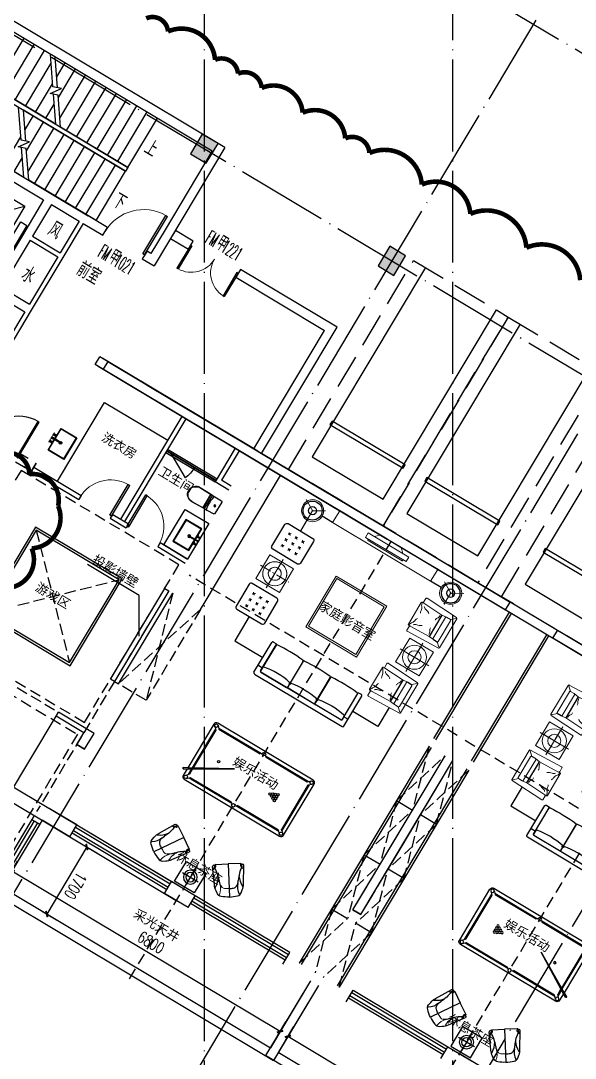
# Model space of a CAD drawing. Header units: millimetres. Extents: x 1337745 to 1642153, y -192803 to 266425.
# Drawn here: x 1402256 to 1414314, y 109897 to 132471 of the extents above; entities that cross this region are included whole.
import ezdxf
from ezdxf.enums import TextEntityAlignment as Align

# ---------------------------------------------------------------- set-up
doc = ezdxf.new("R2010")
doc.units = ezdxf.units.MM
doc.header["$LTSCALE"] = 1000
doc.header["$MEASUREMENT"] = 0
for name, pattern in [('__附着_A09-停车位、行车流线模块_TEN24RUY_设计区$0$DASH', [0.35, 0.25, -0.1]), ('CENTER', [2, 1.25, -0.25, 0.25, -0.25]), ('DASH', [0.35, 0.25, -0.1]), ('DOTE', [2.42, 2, -0.2, 0.02, -0.2]), ('HIDDEN', [0.375, 0.25, -0.125]), ('HIDDEN2', [4.7625, 3.175, -1.5875])]:
    doc.linetypes.add(name, pattern=pattern)
for name, color, linetype in [('__附着_A09-停车位、行车流线模块_TEN24RUY_设计区$0$STD-PARK', 103, '__附着_A09-停车位、行车流线模块_TEN24RUY_设计区$0$DASH'), ('A-BALCONY', 7, 'Continuous'), ('AE-FLOR', 151, 'Continuous'), ('COLUMN', 2, 'Continuous'), ('DIM_SYMB', 7, 'Continuous'), ('DOOR_FIRE', 4, 'Continuous'), ('DOOR_FIRE_TEXT', 7, 'Continuous'), ('DOTE', 16, 'DOTE'), ('IE-FURN', 33, 'Continuous'), ('P-FURN-高柜', 5, 'Continuous'), ('P-卫生隔断', 30, 'Continuous'), ('P-固定家具（悬空）', 142, 'Continuous'), ('P-洁具', 31, 'Continuous'), ('P-活动家具', 146, 'Continuous'), ('PUB_HATCH', 8, 'Continuous'), ('PUB_TEXT', 7, 'Continuous'), ('REF', 8, 'HIDDEN2'), ('STAIR', 61, 'Continuous'), ('WALL', 2, 'Continuous'), ('WINDOW', 4, 'Continuous'), ('WINDOW_TEXT', 7, 'Continuous'), ('家具粗线', 7, 'Continuous'), ('文字标注', 255, 'Continuous'), ('砖墙', 30, 'Continuous')]:
    doc.layers.add(name, color=color, linetype=linetype)
doc.layers.add('furniture', color=6, linetype='Continuous', lineweight=13)
doc.styles.add('_TCH_DIM', font='SIMPLEX.shx', dxfattribs={"width": 0.85, "bigfont": 'GBCBIG.shx'})
doc.styles.add('_TCH_WINDOW', font='SIMPLEX.shx', dxfattribs={"width": 0.6, "height": 3.5, "bigfont": 'GBCBIG.shx'})
doc.styles.add('DIM_FONT', font='SIMPLEX', dxfattribs={"width": 0.7, "bigfont": 'GBCBIG'})
doc.styles.get("Standard").update_dxf_attribs({"font": 'GBENOR', "bigfont": 'GBCBIG'})
doc.styles.add('黑体', font='SIMHEI.TTF')
doc.dimstyles.new('_TCH_ARCH&&100', dxfattribs={"dimtxt": 250, "dimasz": 100, "dimexe": 250, "dimexo": 300, "dimgap": 100, "dimtad": 1, "dimdec": 0, "dimzin": 0, "dimdsep": 46, "dimtxsty": 'DIM_FONT', "dimblk": 'ARCHTICK', "dimcen": 0.09, "dimclrt": 7, "dimazin": 2, "dimtfac": 1, "dimtdec": 0, "dimtix": 1, "dimtmove": 2, "dimatfit": 3, "dimfxl": 1, "dimtolj": 1, "dimtzin": 0, "dimarcsym": 0})

# ---------------------------------------------------------------- blocks, each defined once
blk = doc.blocks.new('__附着_A09-停车位、行车流线模块_TEN24RUY_设计区$0$停车位1')
at = {"layer": '__附着_A09-停车位、行车流线模块_TEN24RUY_设计区$0$STD-PARK', "linetype": '__附着_A09-停车位、行车流线模块_TEN24RUY_设计区$0$DASH', "ltscale": 3}
for p, q in [((-168810, -21850), (-171210, -21850)), ((-171210, -21850), (-171210, -27150)), ((-168810, -27150), (-168810, -21850)), ((-171210, -27150), (-168810, -27150))]:
    blk.add_line(p, q, dxfattribs=at)
at = {"layer": 'Defpoints', "color": 9, "linetype": 'ByBlock', "ltscale": 1200}
for p, q in [((-170910, -26650), (-170910, -21850)), ((-169110, -21850), (-169110, -26650)), ((-170935, -25850), (-170935, -25758)), ((-170935, -25758), (-169085, -25758)), ((-169085, -25850), (-170935, -25850)), ((-169085, -25758), (-169085, -25850)), ((-169110, -26650), (-170910, -26650))]:
    blk.add_line(p, q, dxfattribs=at)
blk = doc.blocks.new('_FZH')
blk.add_lwpolyline([(-0.5, -0.5), (0.5, -0.5), (0.5, 0.5), (-0.5, 0.5)], close=True)
at = {"layer": 'PUB_HATCH'}
blk.add_solid([(-0.5, -0.5), (0.5, -0.5), (-0.5, 0.5), (0.5, 0.5)], dxfattribs=at)
blk = doc.blocks.new('$DorLib2D$00000225')
at = {"color": 0}
for p, q in [((0.475, -0.001), (0.475, 0.752)), ((0.475, 0.752), (0.5, 0.752)), ((0.5, -0.001), (0.5, 0.752)), ((-0.5, 0), (-0.5, 0.252)), ((-0.475, 0.252), (-0.5, 0.252)), ((-0.475, 0), (-0.475, 0.252)), ((-0.475, 0), (-0.5, 0)), ((0.475, -0.001), (0.5, -0.001))]:
    blk.add_line(p, q, dxfattribs=at)
for centre, radius, start, end in [((0.505, -0.002), 0.755, 92.2493, 179.7238), ((-0.501, 0.003), 0.251, 359.7899, 84.0974)]:
    blk.add_arc(centre, radius, start, end, dxfattribs=at)
blk = doc.blocks.new('$DorLib2D$00000001')
for p, q in [((0.45, 0.975), (0.5, 0.975)), ((0.45, 0), (0.45, 0.975)), ((0.5, 0), (0.5, 0.975)), ((0.5, 0), (0.45, 0))]:
    blk.add_line(p, q)
at = {"lineweight": 13}
blk.add_arc((0.475, 0), 0.975, 91.4693, 180, dxfattribs=at)
blk = doc.blocks.new('A$C36CD4CEC')
at = {"layer": 'DIM_SYMB'}
for points in [[(1390, -625, 0, 0, 0), (3170, -625, 80, 0, 0), (3470, -625, 0, 0, 0)], [(5810, -625, 0, 0, 0), (4030, -625, 80, 0, 0), (3730, -625, 0, 0, 0)], [(5810, -1975, 0, 0, 0), (4030, -1975, 80, 0, 0), (3730, -1975, 0, 0, 0)]]:
    blk.add_lwpolyline(points, format="xyseb", dxfattribs=at)
at = {"layer": 'STAIR'}
for p, q in [((2430, -1250), (2430, 0)), ((2690, -1250), (2690, 0)), ((2950, -1250), (2950, 0)), ((3511, -586), (3097, 0)), ((3210, -1250), (3210, -160)), ((3608, -550), (3219, 0)), ((3470, -355), (3470, 0)), ((3730, -722), (3730, 0)), ((3990, -1090), (3990, 0)), ((4250, -1250), (4250, 0)), ((4510, -1250), (4510, 0)), ((4770, -1250), (4770, 0)), ((5030, -1250), (5030, 0)), ((5290, -1250), (5290, 0)), ((5550, -1250), (5550, 0)), ((5810, -1250), (5810, 0)), ((3470, -1250), (3470, -528)), ((3686, -521), (3511, -586)), ((3533, -742), (3686, -521)), ((3700, -680), (3533, -742)), ((3981, -1250), (3603, -716)), ((4103, -1250), (3700, -680)), ((3730, -1250), (3730, -895)), ((3981, -1250), (1390, -1250)), ((3511, -1936), (3097, -1350)), ((5810, -1350), (3219, -1350)), ((3608, -1900), (3219, -1350)), ((3470, -1705), (3470, -1350)), ((3730, -2072), (3730, -1350)), ((3990, -2440), (3990, -1350)), ((5810, -1250), (4103, -1250)), ((4250, -2600), (4250, -1350)), ((4510, -2600), (4510, -1350)), ((4770, -2600), (4770, -1350)), ((5030, -2600), (5030, -1350)), ((5290, -2600), (5290, -1350)), ((5550, -2600), (5550, -1350)), ((5810, -2600), (5810, -1350)), ((3470, -2600), (3470, -1878)), ((3686, -1871), (3511, -1936)), ((3533, -2092), (3686, -1871)), ((3700, -2030), (3533, -2092)), ((4103, -2600), (3700, -2030)), ((3981, -2600), (3603, -2066)), ((3730, -2600), (3730, -2245)), ((3981, -2600), (1390, -2600)), ((5810, -2600), (4103, -2600))]:
    blk.add_line(p, q, dxfattribs=at)
at = {"layer": 'WALL'}
for p, q in [((7400, 200), (-200, 200)), ((0, 0), (7200, 0)), ((7200, 0), (7200, -2000)), ((7400, 200), (7400, -2800)), ((1390, -1250), (5810, -1250)), ((1390, -1350), (5810, -1350)), ((5810, -1250), (5810, -1350)), ((7200, -2000), (7200, -2600)), ((2405, -2600), (4705, -2600)), ((4705, -2600), (5605, -2600)), ((6100, -2600), (5605, -2600)), ((6100, -2800), (6100, -2600)), ((7200, -2600), (7100, -2600)), ((7100, -2600), (7100, -2800)), ((2500, -2800), (4600, -2800)), ((4600, -2800), (4600, -3700)), ((4800, -2800), (4800, -3600)), ((4800, -2800), (5500, -2800)), ((5500, -2800), (5500, -3600)), ((5600, -2800), (5600, -3700)), ((5600, -2800), (6100, -2800)), ((7100, -2800), (7400, -2800)), ((4800, -3600), (5500, -3600)), ((4600, -3700), (4600, -4900)), ((4800, -3700), (5500, -3700)), ((4800, -3700), (4800, -4900)), ((5500, -3700), (5500, -4900)), ((5600, -3700), (5600, -5000)), ((4800, -4900), (5500, -4900)), ((4700, -5100), (5500, -5100)), ((5500, -5100), (5500, -5750)), ((5600, -5000), (5600, -5950)), ((7200, -7800), (7000, -7800)), ((7000, -8000), (7400, -8000))]:
    blk.add_line(p, q, dxfattribs=at)
at = {"layer": 'WINDOW'}
blk.add_line((2776, -4675), (4316, -3125), dxfattribs=at)
for points in [[(2776, -3125), (4316, -3125), (4316, -4675), (2776, -4675)], [(4421, -3465), (4576, -3465), (4576, -4335), (4421, -4335)]]:
    blk.add_lwpolyline(points, close=True, dxfattribs=at)
at = {"layer": 'WINDOW', "xscale": 1000, "yscale": 1000, "zscale": 1000, "rotation": 359.9999999999932}
blk.add_blockref('$DorLib2D$00000001', (6600, -2700), dxfattribs=at)
at = {"layer": 'WINDOW', "xscale": 1200, "yscale": 1200, "zscale": 1200}
blk.add_blockref('$DorLib2D$00000225', (6400, -7900), dxfattribs=at)
at = {"layer": 'A-BALCONY', "char_height": 350, "width": 1805.59, "attachment_point": 1}
for s, insert in [('风', (5033, -3055)), ('前室', (6009, -3480)), ('水', (5033, -4193))]:
    blk.add_mtext(s, dxfattribs=dict(at, insert=insert))
at = {"layer": 'PUB_TEXT', "style": '_TCH_DIM'}
for s, p in [('上', (5915, -800)), ('下', (5915, -2150))]:
    blk.add_text(s, height=338, rotation=360, dxfattribs=at).set_placement(p)
at = {"layer": 'WINDOW_TEXT', "style": '_TCH_WINDOW'}
for s, height, width, p in [('甲', 338, 0.6, (6469, -3250)), ('FM', 297.5, 0.423529, (6217, -3250)), ('1021', 297.5, 0.423529, (6617, -3250))]:
    blk.add_text(s, height=height, rotation=360, dxfattribs=dict(at, width=width)).set_placement(p)
blk = doc.blocks.new('$DorLib2D$00000002')
for p, q in [((-0.5, 0), (-0.5, 0.4875)), ((-0.475, 0.4875), (-0.5, 0.4875)), ((-0.475, 0), (-0.475, 0.4875)), ((0.475, 0), (0.475, 0.4875)), ((0.475, 0.4875), (0.5, 0.4875)), ((0.5, 0), (0.5, 0.4875)), ((-0.5, 0), (-0.475, 0)), ((0.5, 0), (0.475, 0))]:
    blk.add_line(p, q)
at = {"lineweight": 13}
for centre, start, end in [((-0.4875, 0), 0, 88.53072), ((0.4875, 0), 91.46928, 180)]:
    blk.add_arc(centre, 0.4875, start, end, dxfattribs=at)
blk = doc.blocks.new('A$C175371E0')
at = {"layer": 'furniture', "color": 8}
for p, q in [((-180, 161), (-194, 175)), ((-180, 140), (-194, 126)), ((-180, 11), (-194, 25)), ((-158, 161), (-144, 175)), ((-158, 140), (-144, 126)), ((-158, 11), (-144, 25)), ((-11, 161), (-25, 175)), ((-11, 140), (-25, 126)), ((-11, 11), (-25, 25)), ((11, 161), (25, 175)), ((11, 140), (25, 126)), ((11, 11), (25, 25)), ((158, 161), (144, 175)), ((158, 140), (144, 126)), ((158, 11), (144, 25)), ((180, 161), (194, 175)), ((180, 140), (194, 126)), ((180, 11), (194, 25)), ((-180, -11), (-194, -25)), ((-180, -140), (-194, -126)), ((-180, -161), (-194, -175)), ((-158, -11), (-144, -25)), ((-158, -140), (-144, -126)), ((-158, -161), (-144, -175)), ((-11, -11), (-25, -25)), ((-11, -140), (-25, -126)), ((-11, -161), (-25, -175)), ((11, -11), (25, -25)), ((11, -140), (25, -126)), ((11, -161), (25, -175)), ((158, -11), (144, -25)), ((158, -140), (144, -126)), ((158, -161), (144, -175)), ((180, -11), (194, -25)), ((180, -140), (194, -126)), ((180, -161), (194, -175))]:
    blk.add_line(p, q, dxfattribs=at)
for centre in [(-169, 151), (-169, 0), (0, 151), (0, 0), (169, 151), (169, 0), (-169, -151), (0, -151), (169, -151)]:
    blk.add_circle(centre, 15, dxfattribs=at)
at = {"layer": 'IE-FURN'}
blk.add_lwpolyline([(-362, 275), (-362, -275, 0.414214), (-312, -325), (312, -325, 0.414214), (362, -275), (362, 275, 0.414214), (312, 325), (-312, 325, 0.414214)], format="xyb", close=True, dxfattribs=at)
blk = doc.blocks.new('uio')
at = {"lineweight": 5, "ltscale": 0.03}
for p, q in [((-104844, -966881), (-104736, -966120)), ((-104716, -966104), (-103987, -966174)), ((-104651, -966317), (-104642, -966224)), ((-104651, -966317), (-104648, -966429)), ((-104651, -966317), (-104648, -966429)), ((-104112, -966387), (-104634, -966338)), ((-104112, -966387), (-104634, -966338)), ((-104621, -966207), (-104099, -966257)), ((-104091, -966371), (-104115, -966479)), ((-104091, -966371), (-104115, -966479)), ((-104082, -966277), (-104091, -966371)), ((-104082, -966277), (-104091, -966371)), ((-103970, -966193), (-104007, -966961)), ((-104714, -966896), (-104648, -966429)), ((-104115, -966479), (-104648, -966429)), ((-104115, -966479), (-104138, -966950)), ((-104734, -966912), (-104828, -966903)), ((-104719, -966931), (-104714, -966896)), ((-104160, -967004), (-104702, -966952)), ((-104140, -966986), (-104138, -966950)), ((-104028, -966979), (-104121, -966970))]:
    blk.add_line(p, q, dxfattribs=at)
for p, q in [((-104651, -966317), (-104642, -966224)), ((-104115, -966479), (-104648, -966429))]:
    blk.add_line(p, q)
for centre, start, end in [((-104718, -966123), 84.5739, 171.9109), ((-104632, -966319), 174.5739, 264.5739), ((-104632, -966319), 174.5739, 264.5739), ((-104623, -966226), 84.5739, 174.5739), ((-104623, -966226), 84.5739, 174.5739), ((-104110, -966369), 264.5739, 354.5739), ((-104110, -966369), 264.5739, 354.5739), ((-104101, -966276), 354.5739, 84.5739), ((-104101, -966276), 354.5739, 84.5739), ((-103989, -966192), 357.2369, 84.5739), ((-104826, -966884), 171.9109, 264.5739), ((-104733, -966893), 264.5739, 351.9109), ((-104701, -966934), 171.9109, 264.5739), ((-104158, -966985), 264.5739, 357.2369), ((-104119, -966951), 177.2369, 264.5739), ((-104029, -966960), 274.8838, 7.5468)]:
    blk.add_arc(centre, 18.7, start, end, dxfattribs=at)
at = {"layer": 'furniture', "color": 8}
for p, q in [((-104718, -966123), (-104642, -966224)), ((-103989, -966192), (-104082, -966277))]:
    blk.add_line(p, q, dxfattribs=at)
for points in [[(-104624, -966459, -0.157856), (-104544, -966495, 0.195258), (-104485, -966517, 0.506042)], [(-104144, -966505, 0.157856), (-104230, -966525, -0.195258), (-104291, -966535, -0.506042)], [(-104655, -966859, 0.215808), (-104609, -966798, -0.158378), (-104551, -966698, -0.75133)], [(-104655, -966859, 0.215808), (-104609, -966798, -0.158378), (-104551, -966698, -0.75133)], [(-104189, -966903, -0.215808), (-104222, -966835, 0.158378), (-104261, -966726, 0.75133)], [(-104189, -966903, -0.215808), (-104222, -966835, 0.158378), (-104261, -966726, 0.75133)], [(-104701, -966934, 0.13045), (-104627, -966906, -0.166434), (-104547, -966883, 0.138962), (-104485, -966868, -0.132288)], [(-104701, -966934, 0.13045), (-104627, -966906, -0.166434), (-104547, -966883, 0.138962), (-104485, -966868, -0.132288)], [(-104158, -966985, -0.13045), (-104225, -966944, 0.166434), (-104299, -966906, -0.138962), (-104358, -966880, 0.132288)], [(-104158, -966985, -0.13045), (-104225, -966944, 0.166434), (-104299, -966906, -0.138962), (-104358, -966880, 0.132288)]]:
    blk.add_lwpolyline(points, format="xyb", dxfattribs=at)
blk = doc.blocks.new('A$C394A4696')
at = {"layer": 'IE-FURN'}
for p, q in [((-27, 1141), (-783, 1141)), ((-810, 1114), (-810, 1051)), ((-810, 1114), (-810, 1051)), ((-126, 1033), (-792, 1033)), ((-200, 1051), (-200, 1123)), ((-126, 344), (-792, 344)), ((-782, 344), (-108, 344)), ((-782, 344), (-108, 344)), ((-782, 344), (-108, 344)), ((-782, 344), (-108, 344)), ((-782, 344), (-108, 344)), ((-782, 344), (-108, 344)), ((-108, 326), (-108, -1015)), ((-782, -344), (-108, -344)), ((-782, -344), (-108, -344)), ((-782, -344), (-108, -344)), ((-782, -344), (-108, -344)), ((-782, -344), (-108, -344)), ((-782, -344), (-108, -344)), ((-810, -1114), (-810, -1051)), ((-810, -1114), (-810, -1051)), ((-126, -1033), (-792, -1033)), ((-782, -1033), (-108, -1033)), ((-782, -1033), (-108, -1033)), ((-200, -1051), (-200, -1123)), ((-27, -1141), (-783, -1141))]:
    blk.add_line(p, q, dxfattribs=at)
at = {"layer": 'IE-FURN', "color": 8}
for points in [[(-236, 1015, -0.414214), (-218, 1033), (-126, 1033, -0.414214), (-108, 1015), (-108, 362, -0.414214), (-126, 344), (-218, 344, -0.414214), (-236, 362, -0.097845)], [(-236, 326, -0.414214), (-218, 344), (-126, 344, -0.414214), (-108, 326), (-108, -326, -0.414214), (-126, -344), (-218, -344, -0.414214), (-236, -326, -0.097845)], [(-236, 362, 0.414214), (-218, 344), (-126, 344, 0.414214), (-108, 362), (-108, 326, 0.414214), (-126, 344), (-218, 344, 0.414214), (-236, 326, 1.773437)], [(-236, -1015, 0.414214), (-218, -1033), (-126, -1033, 0.414214), (-108, -1015), (-108, -362, 0.414214), (-126, -344), (-218, -344, 0.414214), (-236, -362, 0.097845)], [(-236, -326, 0.414214), (-218, -344), (-126, -344, 0.414214), (-108, -326), (-108, -362, 0.414214), (-126, -344), (-218, -344, 0.414214), (-236, -362, 1.773437)]]:
    blk.add_lwpolyline(points, format="xyb", close=True, dxfattribs=at)
at = {"layer": 'IE-FURN'}
blk.add_lwpolyline([(0, -1114), (0, 1114)], dxfattribs=at)
for centre, radius, start, end in [((-783, 1114), 26.8, 90, 180), ((-783, 1114), 26.8, 90, 180), ((-182, 1123), 18, 90, 180), ((-27, 1114), 26.8, 0, 90), ((3180, 689), 3993, 175.3139, 184.6861), ((-792, 1051), 18, 180, 270), ((-792, 1051), 18, 180, 270), ((-782, 1015), 18, 90, 180), ((-182, 1051), 18, 180, 270), ((-126, 1015), 18, 0, 90), ((3180, 0), 3993, 175.3139, 184.6861), ((-782, 362), 18, 180, 270), ((-782, 362), 18, 180, 270), ((-782, 326), 18, 90, 180), ((-782, 326), 18, 90, 180), ((-126, 326), 18, 0, 90), ((3180, -689), 3993, 175.3139, 184.6861), ((-783, -368), 18, 90, 180), ((-782, -326), 18, 180, 270), ((-782, -326), 18, 180, 270), ((-782, -362), 18, 90, 180), ((-792, -1051), 18, 90, 180), ((-792, -1051), 18, 90, 180), ((-783, -1114), 26.8, 180, 270), ((-783, -1114), 26.8, 180, 270), ((-782, -1015), 18, 180, 270), ((-782, -1015), 18, 180, 270), ((-182, -1051), 18, 90, 180), ((-182, -1123), 18, 180, 270), ((-27, -1114), 26.8, 270, 0)]:
    blk.add_arc(centre, radius, start, end, dxfattribs=at)
at = {"layer": 'IE-FURN', "color": 161}
blk.add_arc((-126, -1015), 18, 270, 0, dxfattribs=at)
blk = doc.blocks.new('IFF-Lamp400')
at = {"lineweight": 5, "ltscale": 0.03}
for p, q in [((-7, -12), (116, 205)), ((-7, -12), (116, 205)), ((13, 0), (-236, -2)), ((13, 0), (-236, -2)), ((-7, 11), (120, -203)), ((-7, 11), (120, -203))]:
    blk.add_line(p, q, dxfattribs=at)
at = {"lineweight": 5, "ltscale": 0.03, "const_width": 6.67}
for points in [[(95, 167), (115, 203)], [(95, 167), (115, 203)], [(-192, -2), (-233, -2)], [(-192, -2), (-233, -2)], [(98, -166), (118, -201)], [(98, -166), (118, -201)]]:
    blk.add_lwpolyline(points, dxfattribs=at)
at = {"lineweight": 5, "ltscale": 0.03}
blk.add_circle((0, 0), 200, dxfattribs=at)
at = {"linetype": 'ByBlock'}
for radius in [173, 173, 73.3, 73.3]:
    blk.add_circle((0, 0), radius, dxfattribs=at)
blk = doc.blocks.new('$plan$00002328')
at = {"layer": 'IE-FURN'}
for p, q in [((-1279, 621, 0), (-1214, 559, 0)), ((-1233, -577, 0), (-1233, 577, 0)), ((-1226, 674, 0), (-1163, 610, 0)), ((-1214, -559, 0), (-1214, 559, 0)), ((-1182, 629, 0), (-99, 629, 0)), ((-1163, 610, 0), (-122, 610, 0)), ((-83, 642, 0), (-122, 610, 0)), ((-8, 642, 0), (31, 610, 0)), ((1090, 629, 0), (8, 629, 0)), ((1072, 610, 0), (31, 610, 0)), ((1224, 483, 0), (342, -47, 0)), ((342, -47, 0), (1224, 456, 0)), ((1134, 674, 0), (1072, 610, 0)), ((1187, 621, 0), (1123, 559, 0)), ((1123, 422, 0), (1123, 559, 0)), ((1142, 433, 0), (1142, 577, 0)), ((1314, 507, 0), (1301, 528, 0)), ((1123, -559, 0), (1123, 398, 0)), ((1142, -577, 0), (1142, 409, 0)), ((-1279, -621, 0), (-1214, -559, 0)), ((-1226, -674, 0), (-1163, -610, 0)), ((-1182, -629, 0), (-99, -629, 0)), ((-1163, -610, 0), (-122, -610, 0)), ((-83, -642, 0), (-122, -610, 0)), ((-8, -642, 0), (31, -610, 0)), ((1090, -629, 0), (8, -629, 0)), ((1072, -610, 0), (31, -610, 0)), ((1134, -674, 0), (1072, -610, 0)), ((1187, -621, 0), (1123, -559, 0))]:
    blk.add_line(p, q, dxfattribs=at)
at = {"layer": 'IE-FURN', "elevation": 0}
blk.add_lwpolyline([(1301, 528), (1224, 483), (1224, 648, 0.414214), (1161, 711), (-1252, 711, 0.414214), (-1316, 648), (-1316, -648, 0.414214), (-1252, -711), (1161, -711, 0.414214), (1224, -648), (1224, 456), (1314, 507, 0.584235)], format="xyb", close=True, dxfattribs=at)
at = {"layer": 'IE-FURN'}
for centre, radius in [((-1252, 648, 0), 38.1), ((-46, 648, 0), 38.1), ((1161, 648, 0), 38.1), ((-757, 102, 0), 25.4), ((-757, 51, 0), 25.4), ((-757, 0, 0), 25.4), ((-706, 76, 0), 25.4), ((-706, 25, 0), 25.4), ((-706, -25, 0), 25.4), ((-655, 51, 0), 25.4), ((-655, 0, 0), 25.4), ((-604, 25, 0), 25.4), ((716, 0, 0), 25.4), ((-757, -51, 0), 25.4), ((-1252, -648, 0), 38.1), ((-46, -648, 0), 38.1), ((1161, -648, 0), 38.1)]:
    blk.add_circle(centre, radius, dxfattribs=at)
blk = doc.blocks.new('fsxxxx')
at = {"layer": 'IE-FURN'}
for p in [(-163, 753), (-624, 452)]:
    blk.add_line(p, (-394, 603), dxfattribs=at)
at = {"layer": 'IE-FURN', "color": 8}
blk.add_line((-394, 603), (0, 0), dxfattribs=at)
at = {"layer": 'IE-FURN'}
for points in [[(-84, 687), (-101, 716)], [(-596, 353), (-615, 380)]]:
    blk.add_lwpolyline(points, dxfattribs=at)
for points in [[(0, 0, 0.055738), (139, 114, 0.270993), (173, 209), (161, 277, 0.111969), (114, 405), (-88, 754)], [(0, 0, -0.055738), (-160, -81, -0.270993), (-261, -75), (-318, -36, -0.111969), (-417, 59), (-655, 383)]]:
    blk.add_lwpolyline(points, format="xyb", dxfattribs=at)
for centre, radius, start, end in [((-156, 738), 17.4, 36.3629, 115.3868), ((-128, 727), 25, 123.1539, 223.1622), ((-129, 729), 25.8, 227.2207, 295.2552), ((-163, 802), 58, 291.4545, 314.8532), ((-109, 740), 25, 27.1499, 288.5347), ((-145, 772), 71.9, 291.8767, 308.1795), ((-77, 720), 33.6, 197.9328, 312.8796), ((-613, 439), 17.4, 130.921, 209.9448), ((-634, 397), 25, 317.773, 219.1578), ((-669, 472), 58, 291.4545, 314.8532), ((-614, 410), 25, 23.1455, 123.1539), ((-649, 443), 71.9, 298.1282, 314.431), ((-629, 360), 33.6, 293.4281, 48.3749), ((-616, 411), 25.8, 311.0525, 19.087)]:
    blk.add_arc(centre, radius, start, end, dxfattribs=at)
at = {"layer": 'IE-FURN', "color": 8}
for centre, radius, start, end in [((805, 816), 920, 186.6068, 206.2581), ((368, 827), 538, 217.418, 242.6706), ((-1071, -409), 920, 40.0496, 59.7009), ((-905, -4), 538, 3.6371, 28.8898), ((-87, 290), 100, 311.3962, 355.4252), ((-187, 298), 200, 355.4252, 33.6969), ((337, 456), 347, 198.0326, 237.3503), ((125, 361), 12, 251.292, 16.6444), ((-381, 31), 12, 229.6633, 355.0157), ((-198, 291), 200, 212.6108, 250.8825), ((-483, 739), 699, 303.1539, 311.3962), ((154, 184), 21.2, 258.6792, 339.4007), ((-231, -67), 21.2, 266.907, 347.6285)]:
    blk.add_arc(centre, radius, start, end, dxfattribs=at)
at = {"layer": '家具粗线', "color": 252, "lineweight": 5}
for centre, radius, start, end in [((-553, -126), 347, 8.9575, 48.2751), ((-230, 196), 100, 250.8825, 294.9116), ((-483, 739), 699, 294.9116, 303.1539)]:
    blk.add_arc(centre, radius, start, end, dxfattribs=at)
blk = doc.blocks.new('A$C2EEA3612')
at = {"linetype": 'Continuous'}
for p, q in [((-180, 570), (-173, 300)), ((-175, 570), (-168, 300)), ((175, 570), (168, 300)), ((180, 570), (173, 300)), ((-173, 300), (-171, 240)), ((-172, 255), (172, 255)), ((-171, 240), (-169, 187)), ((-163, 295), (163, 295)), ((-163, 290), (163, 290)), ((171, 240), (169, 187)), ((173, 300), (171, 240)), ((-169, 187), (-166, 19)), ((-146, 0), (146, 0)), ((169, 187), (166, 19))]:
    blk.add_line(p, q, dxfattribs=at)
for radius in [20, 15]:
    blk.add_circle((0, 90), radius, dxfattribs=at)
for centre, radius, start, end in [((0, 570), 180, 0, 180), ((0, 570), 175, 0, 180), ((-163, 300), 10, 181.7534, 270), ((-163, 300), 5, 181.7534, 270), ((163, 300), 5, 270, 358.2466), ((163, 300), 10, 270, 358.2466), ((-149, 187), 20, 99.8557, 181.7534), ((-146, 20), 20, 181.7534, 270), ((0, -673), 893, 80.1443, 99.8557), ((146, 20), 20, 270, 358.2466), ((149, 187), 20, 358.2466, 80.1443)]:
    blk.add_arc(centre, radius, start, end, dxfattribs=at)
blk = doc.blocks.new('g3wr')
at = {"color": 251}
blk.add_wipeout([(92376, 176270), (92376, 176416), (92376, 176562), (92382, 176575), (92396, 176582), (92459, 176583), (92576, 176581), (92666, 176589), (92736, 176588), (92946, 176596), (92946, 176591), (93057, 176558), (93057, 176558), (93126, 176416), (93076, 176298), (92946, 176236), (92831, 176244), (92676, 176243), (92576, 176251), (92396, 176250)], dxfattribs=at)
at = {"xscale": -1, "rotation": 270}
blk.add_blockref('A$C2EEA3612', (92376, 176416), dxfattribs=at)
blk = doc.blocks.new('A$C12CE3BE6')
at = {"ltscale": 10}
for p, q in [((180, 469), (200, 469)), ((285, 469), (265, 469)), ((370, 469), (350, 469)), ((220, 412), (160, 412)), ((160, 412), (160, 405)), ((220, 405), (160, 405)), ((180, 412), (180, 435)), ((200, 412), (200, 435)), ((220, 405), (220, 412)), ((265, 260), (265, 435)), ((285, 260), (285, 435)), ((330, 412), (390, 412)), ((330, 405), (330, 412)), ((330, 405), (390, 405)), ((350, 412), (350, 435)), ((370, 412), (370, 435)), ((390, 412), (390, 405))]:
    blk.add_line(p, q, dxfattribs=at)
at = {"color": 8, "ltscale": 10}
for p, q in [((184, 442), (184, 469)), ((195, 442), (195, 469)), ((354, 442), (354, 469)), ((365, 442), (365, 469)), ((182, 422), (182, 442)), ((197, 442), (182, 442)), ((197, 422), (182, 422)), ((187, 412), (187, 422)), ((193, 412), (193, 422)), ((197, 422), (197, 442)), ((352, 422), (352, 442)), ((352, 442), (367, 442)), ((352, 422), (367, 422)), ((357, 412), (357, 422)), ((363, 412), (363, 422)), ((367, 422), (367, 442))]:
    blk.add_line(p, q, dxfattribs=at)
at = {"color": 8}
for p, q in [((261, 236), (289, 264)), ((261, 264), (289, 236))]:
    blk.add_line(p, q, dxfattribs=at)
at = {"ltscale": 10}
for points in [[(200, 435), (200, 469), (215, 469), (215, 475), (165, 475), (165, 469), (180, 469), (180, 435)], [(285, 435), (285, 469), (300, 469), (300, 475), (250, 475), (250, 469), (265, 469), (265, 435)], [(370, 435), (370, 469), (385, 469), (385, 475), (335, 475), (335, 469), (350, 469), (350, 435)]]:
    blk.add_lwpolyline(points, dxfattribs=at)
blk.add_lwpolyline([(0, 0), (0, 400), (550, 400), (550, 0)], close=True)
at = {"color": 8}
blk.add_lwpolyline([(10, 10), (10, 390), (540, 390), (540, 10)], close=True, dxfattribs=at)
at = {"color": 8, "ltscale": 10}
for centre in [(190, 409), (360, 409)]:
    blk.add_circle(centre, 3.5, dxfattribs=at)
at = {"color": 8}
for radius in [29.1, 20]:
    blk.add_circle((275, 250), radius, dxfattribs=at)
at = {"ltscale": 10}
blk.add_arc((275, 260), 10, 180, 0, dxfattribs=at)
blk = doc.blocks.new('A$C7F2562B0')
at = {"color": 252}
blk.add_line((3283, 2785), (2746, 2488), dxfattribs=at)
blk.add_arc((3406, 2784), 723, 179.8571, 204.0905, dxfattribs=at)
at = {"layer": 'furniture', "color": 6}
for p, q in [((-508, 3600), (-2992, 3600)), ((-508, 3600), (-508, 3300)), ((-508, 3300), (-2992, 3300))]:
    blk.add_line(p, q, dxfattribs=at)
at = {"layer": 'furniture'}
for p, q in [((-2992, 3600), (-2992, 3300)), ((-2453, 2344), (-2453, 1056)), ((-1173, 2344), (-2453, 2344)), ((-1173, 1056), (-1173, 2344)), ((-2453, 1056), (-1173, 1056))]:
    blk.add_line(p, q, dxfattribs=at)
at = {"layer": 'furniture', "color": 8}
for p, q in [((-1287, 3505), (-2313, 3505)), ((-2313, 3393), (-2313, 3505)), ((-2313, 3393), (-1287, 3393)), ((-2238, 3393), (-2238, 3371)), ((-2163, 3505), (-2065, 3600)), ((-2065, 3600), (-1535, 3600)), ((-1535, 3600), (-1437, 3505)), ((-1362, 3393), (-1362, 3371)), ((-1287, 3393), (-1287, 3505)), ((-1369, 3363), (-2231, 3363)), ((-2413, 2304), (-2413, 1096)), ((-1213, 2304), (-2413, 2304)), ((-1213, 1096), (-1213, 2304)), ((-3539, 1341), (-3539, 2059)), ((0, 2059), (0, 1341)), ((-3180, 1700), (-3899, 1700)), ((-2413, 1096), (-1213, 1096))]:
    blk.add_line(p, q, dxfattribs=at)
at = {"layer": 'furniture', "color": 8, "linetype": 'CENTER', "ltscale": 0.2}
for p, q in [((-3539, 1341), (-3539, 2059)), ((0, 2059), (0, 1341)), ((-3180, 1700), (-3899, 1700)), ((359, 1700), (-359, 1700))]:
    blk.add_line(p, q, dxfattribs=at)
at = {"layer": 'furniture'}
blk.add_lwpolyline([(-3239, 1404), (-3239, 2004), (-3839, 2004), (-3839, 1404)], close=True, dxfattribs=at)
at = {"layer": 'furniture', "color": 6}
blk.add_lwpolyline([(-296, 2000), (304, 2000), (304, 1400), (-296, 1400)], close=True, dxfattribs=at)
at = {"layer": 'furniture', "color": 8}
for centre, radius in [((-3539, 1700), 262), ((-3539, 1700), 142), ((0, 1700), 262), ((0, 1700), 142)]:
    blk.add_circle(centre, radius, dxfattribs=at)
for centre, start, end in [((-2231, 3371), 180, 270), ((-1369, 3371), 270, 0)]:
    blk.add_arc(centre, 7.5, start, end, dxfattribs=at)
at = {"layer": 'furniture', "color": 8, "extrusion": (0, 0, -1)}
for major_axis in [(185, 185), (101, 101)]:
    blk.add_ellipse((0, 1700), major_axis=major_axis, ratio=1, start_param=1.570796326794897, end_param=7.853981633974483, dxfattribs=at)
at = {"layer": 'IE-FURN'}
for p, q in [((-4861, 400), (-4861, 3600)), ((-4811, 400), (-4811, 3600)), ((989, 400), (989, 3600)), ((-4856, 200), (-4856, -5300)), ((-4806, 200), (-4806, -5300)), ((1686, 200, 0), (1690, 200)), ((1690, -2100), (1690, 200)), ((-4806, -1175), (-5210, -1175)), ((-4806, -2550), (-5210, -2550)), ((2489, -5500), (2489, -3400)), ((-4806, -3925), (-5210, -3925))]:
    blk.add_line(p, q, dxfattribs=at)
at = {"layer": 'IE-FURN', "linetype": 'DASH'}
for p, q in [((-4806, -1175), (-5210, 200, 0)), ((-4806, 200), (-5210, -1175)), ((989, 200), (989, -2100)), ((1689, 200), (989, -2100)), ((989, 200), (1690, -2100)), ((4939, -2250), (2840, -150)), ((4939, -150), (2840, -2250)), ((-4806, -2550), (-5210, -1175)), ((-4806, -1175), (-5210, -2550)), ((989, -2100), (1690, -2100)), ((-4806, -3925), (-5210, -2550)), ((-4806, -2550), (-5210, -3925)), ((5289, -3300), (2489, -3300)), ((-4806, -3925), (-5210, -5300)), ((-4806, -5300), (-5206, -3925))]:
    blk.add_line(p, q, dxfattribs=at)
at = {"layer": 'IE-FURN', "elevation": 0}
for points in [[(1790, -2100), (1890, -2100), (1890, 200), (1790, 200)], [(4989, -2300), (2790, -2300), (2790, -100), (4989, -100)], [(4939, -2250), (2840, -2250), (2840, -150), (4939, -150)], [(-1562, -4658), (-2062, -4658), (-2062, -5158), (-1562, -5158)]]:
    blk.add_lwpolyline(points, close=True, dxfattribs=at)
blk.add_lwpolyline([(1839, -978), (2290, -217), (3596, -217)], dxfattribs=at)
at = {"layer": 'IE-FURN', "color": 8, "elevation": 0}
for points in [[(-1812, -4708), (-1812, -5108)], [(-1612, -4908), (-2012, -4908)]]:
    blk.add_lwpolyline(points, dxfattribs=at)
at = {"layer": 'IE-FURN'}
for radius in [150, 100]:
    blk.add_circle((-1812, -4908, 0), radius, dxfattribs=at)
at = {"layer": 'P-FURN-高柜', "color": 8}
for points in [[(-3260, 3300), (-2992, 3300)], [(-508, 3300), (-240, 3300)], [(-3500, 3026), (-3500, 3060)], [(0, 3060), (0, 2784)], [(-3626, 480), (-3626, 0), (-2992, 0)], [(0, 616), (0, 0), (-711, 0)]]:
    blk.add_lwpolyline(points, dxfattribs=at)
at = {"layer": 'P-卫生隔断', "color": 142}
for p, q in [((3391, 2830), (2140, 2830)), ((3391, 2750), (2140, 2750))]:
    blk.add_line(p, q, dxfattribs=at)
at = {"layer": 'P-卫生隔断'}
for p, q in [((3391, 2795), (2140, 2795)), ((3391, 2785), (2140, 2785))]:
    blk.add_line(p, q, dxfattribs=at)
at = {"layer": 'P-固定家具（悬空）', "elevation": 0}
blk.add_lwpolyline([(1791, 1900), (1791, 1000), (2390, 1000), (2390, 1900)], close=True, dxfattribs=at)
at = {"layer": 'P-活动家具'}
for p, q in [((5089, 3000), (3491, 3000)), ((5089, 1000), (5089, 3000))]:
    blk.add_line(p, q, dxfattribs=at)
at = {"layer": 'P-活动家具', "linetype": 'DASH', "elevation": 0}
blk.add_lwpolyline([(1790, -700), (1790, -5400)], dxfattribs=at)
at = {"layer": 'REF', "linetype": 'HIDDEN'}
for p, q in [((-1813, -7484), (-1813, 3600)), ((-5211, 716), (1585, 716))]:
    blk.add_line(p, q, dxfattribs=at)
at = {"layer": 'REF', "linetype": 'HIDDEN', "elevation": 0}
for points in [[(5889, -3200), (1890, -3200), (1890, 800), (5889, 800)], [(5193, -3500), (1890, -3500), (1890, -7100), (5193, -7100)]]:
    blk.add_lwpolyline(points, close=True, dxfattribs=at)
at = {"layer": 'WALL'}
for p, q in [((2040, 3600), (2040, 2850)), ((2140, 3600), (2140, 2750)), ((3391, 3600), (3391, 1000)), ((3491, 3600), (3491, 1000)), ((1790, 2850), (2040, 2850)), ((1790, 2750), (2140, 2750)), ((2489, 1000), (1790, 1000)), ((2489, 1000), (2489, 900)), ((3689, 1000), (3289, 1000)), ((3289, 1000), (3289, 900)), ((3689, 1000), (3689, 900)), ((5691, 1000), (4489, 1000)), ((4489, 1000), (4489, 900)), ((2489, 900), (1790, 900)), ((3689, 900), (3289, 900)), ((5791, 900), (4489, 900)), ((1690, -2100), (1690, 200)), ((1790, 200), (1790, -2100)), ((1790, -2100), (1690, -2100)), ((1589, -3300), (2489, -3300)), ((1589, -3700), (1589, -3300)), ((2489, -3400), (2489, -3300)), ((1789, -3400), (2489, -3400)), ((1789, -3700), (1789, -3400))]:
    blk.add_line(p, q, dxfattribs=at)
at = {"layer": 'AE-FLOR', "xscale": -0.9999999999999997, "rotation": 179.9999999999999}
blk.add_blockref('$plan$00002328', (-1767, -2438, 0), dxfattribs=at)
at = {"layer": 'furniture', "color": 6}
blk.add_blockref('A$C175371E0', (0, 2459), dxfattribs=at)
for name, p, xscale, rotation in [('A$C175371E0', (0, 941), -0.9999999999999997, 179.9999999999999), ('A$C394A4696', (-1852, -400), -1.000000000000001, 90)]:
    blk.add_blockref(name, p, dxfattribs=dict(at, xscale=xscale, rotation=rotation))
at = {"layer": 'IE-FURN'}
for p, xscale, yscale, zscale, rotation in [((-3500, 3300), 1.199999999953434, 1.199999999953434, 1.199999999953434, 90), ((0, 3300), -1.199999999953433, 1.199999999953433, 1.199999999953433, 270)]:
    blk.add_blockref('IFF-Lamp400', p, dxfattribs=dict(at, xscale=xscale, yscale=yscale, zscale=zscale, rotation=rotation))
at = {"layer": 'IE-FURN', "rotation": 95.42610745096003}
blk.add_blockref('uio', (-975577, 15048), dxfattribs=at)
at = {"layer": 'IE-FURN', "xscale": -1.000000000000001}
for name, p, rotation in [('uio', (-975577, -11648), 84.5738928507004), ('fsxxxx', (-2763, -4843, 0), 359.9999999999948)]:
    blk.add_blockref(name, p, dxfattribs=dict(at, rotation=rotation))
at = {"layer": 'IE-FURN', "extrusion": (0, 0, -1), "xscale": -1.000000000000001, "zscale": -1.000000000000001, "rotation": 4.975977799149668e-12}
blk.add_blockref('fsxxxx', (852, -4843, 0), dxfattribs=at)
at = {"layer": 'P-洁具', "extrusion": (0, 0, -1), "zscale": -1, "rotation": 180.000000000005}
blk.add_blockref('g3wr', (90587, 178716), dxfattribs=at)
at = {"layer": 'P-洁具', "xscale": -1.000000000000001, "rotation": 270}
blk.add_blockref('A$C12CE3BE6', (5214, 1479), dxfattribs=at)
at = {"layer": 'P-洁具', "rotation": 90}
blk.add_blockref('A$C12CE3BE6', (2266, 1172), dxfattribs=at)
at = {"layer": 'WINDOW'}
for p, xscale, yscale, zscale, rotation in [((2889, 950), 800.0000000000005, 800.0000000000005, -800.0000000000002, 359.9999999999949), ((4093, 950), -800.0000000000006, 800.0000000000006, -800.0000000000006, 359.9999999999948)]:
    blk.add_blockref('$DorLib2D$00000001', p, dxfattribs=dict(at, xscale=xscale, yscale=yscale, zscale=zscale, rotation=rotation))
blk = doc.blocks.new('_ArchTick')
at = {"color": 0, "linetype": 'ByBlock', "const_width": 0.4}
blk.add_lwpolyline([(-0.5, -0.5), (0.5, 0.5)], dxfattribs=at)
blk = doc.blocks.new('*D186')
at = {"layer": 'Defpoints', "color": 0, "transparency": 16777216}
for p in [(-22800, 609, 0), (-29600, 200), (-22800, 200)]:
    blk.add_point(p, dxfattribs=at)
at = {"layer": '砖墙', "color": 0, "lineweight": -2, "transparency": 16777216}
for p, q in [((-29600, 500, 0), (-29600, 859, 0)), ((-22800, 500, 0), (-22800, 859, 0)), ((-29600, 609, 0), (-22800, 609, 0))]:
    blk.add_line(p, q, dxfattribs=at)
at = {"layer": '砖墙', "color": 0, "lineweight": -2, "transparency": 16777216, "xscale": 100, "yscale": 100, "zscale": 100}
for p, rotation in [((-29600, 609, 0), 180.0000000001255), ((-22800, 609, 0), 1.255476252187501e-10)]:
    blk.add_blockref('_ArchTick', p, dxfattribs=dict(at, rotation=rotation))
at = {"layer": '砖墙', "color": 7, "transparency": 16777216, "insert": (-26200, 834, 0), "char_height": 250, "attachment_point": 5, "style": 'DIM_FONT'}
blk.add_mtext('\\A1;6800', dxfattribs=at)
blk = doc.blocks.new('*D194')
at = {"layer": 'Defpoints', "color": 0, "transparency": 16777216}
for p in [(-36600, 609, 0), (-36600, 200), (-29800, 200)]:
    blk.add_point(p, dxfattribs=at)
at = {"layer": '砖墙', "color": 0, "lineweight": -2, "transparency": 16777216}
for p, q in [((-36600, 500, 0), (-36600, 859, 0)), ((-29800, 500, 0), (-29800, 859, 0)), ((-29800, 609, 0), (-36600, 609, 0))]:
    blk.add_line(p, q, dxfattribs=at)
at = {"layer": '砖墙', "color": 0, "lineweight": -2, "transparency": 16777216, "xscale": 100, "yscale": 100, "zscale": 100}
for p, rotation in [((-36600, 609, 0), 180.0000000091361), ((-29800, 609, 0), 9.136051914993004e-09)]:
    blk.add_blockref('_ArchTick', p, dxfattribs=dict(at, rotation=rotation))
at = {"layer": '砖墙', "color": 7, "transparency": 16777216, "insert": (-33200, 834, 0), "char_height": 250, "attachment_point": 5, "rotation": 0, "style": 'DIM_FONT'}
blk.add_mtext('\\A1;6800', dxfattribs=at)
blk = doc.blocks.new('*D195')
at = {"layer": 'Defpoints', "color": 0, "transparency": 16777216}
for p in [(-35900, 1900), (-35900, 200), (-35467, 200, 0)]:
    blk.add_point(p, dxfattribs=at)
at = {"layer": '砖墙', "color": 0, "lineweight": -2, "transparency": 16777216}
for p, q in [((-35600, 1900, 0), (-35217, 1900, 0)), ((-35467, 1900, 0), (-35467, 200, 0)), ((-35600, 200, 0), (-35217, 200, 0))]:
    blk.add_line(p, q, dxfattribs=at)
at = {"layer": '砖墙', "color": 0, "lineweight": -2, "transparency": 16777216, "xscale": 100, "yscale": 100, "zscale": 100}
for p, rotation in [((-35467, 1900, 0), 90.00000000918122), ((-35467, 200, 0), 270.0000000091812)]:
    blk.add_blockref('_ArchTick', p, dxfattribs=dict(at, rotation=rotation))
at = {"layer": '砖墙', "color": 7, "transparency": 16777216, "insert": (-35242, 1050, 0), "char_height": 250, "attachment_point": 5, "rotation": 270, "style": 'DIM_FONT'}
blk.add_mtext('\\A1;1700', dxfattribs=at)
blk = doc.blocks.new('A$C514326FF')
at = {"layer": 'WALL'}
for p, q in [((-41199.9, 2200), (-33199.9, 2200)), ((-18200.1, 2200), (-26200.1, 2200)), ((-40899.9, 1900), (-33199.9, 1900)), ((-29800, 1900), (-29800, 0)), ((-29799.8, 1900), (-29799.8, 200))]:
    blk.add_line(p, q, dxfattribs=at)
at = {"layer": '砖墙', "linetype": 'ByBlock'}
for p, q in [((-36799.9, 11200), (-40700, 11200)), ((-40700, 11000), (-40700, 11200)), ((-40499.9, 11200), (-36799.9, 11200)), ((-39500, 11200), (-33199.9, 11200)), ((-36693.2, 11200), (-36893.2, 11200)), ((-33199.7, 11200), (-36599.9, 11200)), ((-36599.9, 11200), (-33200.2, 11200)), ((-33199.9, 11200), (-30299.9, 11200)), ((-30299.9, 11000), (-30299.9, 11200)), ((-26200.1, 11200), (-29100.1, 11200)), ((-29100.1, 11000), (-29100.1, 11200)), ((-36699.9, 11000), (-40700, 11000)), ((-40499.9, 11000), (-36699.9, 11000)), ((-33299.9, 11000), (-39500, 11000)), ((-33299.7, 11000), (-36699.9, 11000)), ((-36699.9, 11000), (-33300.2, 11000)), ((-33099.9, 11000), (-30299.9, 11000)), ((-26300.1, 11000), (-29100.1, 11000)), ((-40699.9, 8300), (-40699.9, 8500)), ((-40700, 8300), (-40900, 8300)), ((-35999.5, 7600), (-35999.5, 7800)), ((-35999.5, 7600), (-35999.5, 7800)), ((-29800.1, 5400), (-29800.1, 7600)), ((-29799.9, 3700), (-29799.9, 7600)), ((-29600.1, 3700), (-29600.1, 7600)), ((-29800.1, 4400), (-29800.1, 5400)), ((-29799.9, 3700), (-29799.9, 4300)), ((-29600.1, 3700), (-29600.1, 4300)), ((-29800.1, 3700), (-29800.1, 4200)), ((-36799.9, 3700), (-36599.9, 3700)), ((-36599.9, 3700), (-36799.9, 3700)), ((-36799.9, 3700), (-36599.9, 3700)), ((-36599.9, 3700), (-36799.9, 3700)), ((-29800.1, 3700), (-29600.1, 3700)), ((-29800, 3700), (-29600, 3700)), ((-29600, 3700), (-29800, 3700))]:
    blk.add_line(p, q, dxfattribs=at)
at = {"layer": '砖墙'}
for p, q in [((-36850, 11200), (-40623.9, 11200)), ((-29800.1, 3700), (-29800.1, 7600)), ((-29800.1, 3700), (-29800.1, 7600)), ((-29799.9, 3700), (-29799.9, 7600)), ((-29799.9, 3700), (-29799.9, 7600)), ((-29600.1, 3700), (-29600.1, 7600)), ((-29599.9, 3700), (-29599.9, 7600))]:
    blk.add_line(p, q, dxfattribs=at)
blk.add_blockref('A$C7F2562B0', (-24389.3, 7400), dxfattribs=at)
at = {"layer": 'WALL'}
for p, q in [((-28900.1, 1900), (-28900.1, 2200)), ((-26500.1, 2200), (-26400.1, 2200)), ((-26500.1, 1900), (-26500.1, 2200)), ((-26400.1, 2200), (-25900.1, 2200)), ((-29600.2, 1900), (-29600.2, 200)), ((-29600, 1900), (-29600, 200)), ((-29600, 1900), (-29600, 0)), ((-22800.1, 0), (-29800.1, 0)), ((-22800.1, 200), (-29600.1, 200))]:
    blk.add_line(p, q, dxfattribs=at)
at = {"layer": 'WINDOW'}
for p, q in [((-28900.1, 2200), (-26500.1, 2200)), ((-28900.1, 2140), (-26500.1, 2140)), ((-28900.1, 2060), (-26500.1, 2060)), ((-28900.1, 2000), (-26500.1, 2000))]:
    blk.add_line(p, q, dxfattribs=at)
at = {"layer": '砖墙'}
for p, q in [((-29600.1, 3700), (-29600.1, 7600)), ((-29599.9, 3700), (-29599.9, 7600))]:
    blk.add_line(p, q, dxfattribs=at)
at = {"layer": '砖墙', "linetype": 'ByBlock'}
for p, q in [((-29599.9, 5400), (-29599.9, 7600)), ((-29599.9, 4400), (-29599.9, 5400)), ((-29599.9, 3700), (-29599.9, 4200)), ((-29600, 3700), (-29800, 3700)), ((-29800, 3700), (-29600, 3700)), ((-29599.9, 3700), (-29799.9, 3700))]:
    blk.add_line(p, q, dxfattribs=at)
at = {"layer": '文字标注', "color": 0, "ltscale": 0.3, "style": '黑体'}
for s, p in [('娱乐活动', (-26261.2, 5167.5)), ('休息茶座', (-26260.6, 2768.2))]:
    blk.add_text(s, height=201.6, rotation=360, dxfattribs=at).set_placement(p, align=Align.MIDDLE)
at = {"layer": '砖墙'}
dim = blk.add_aligned_dim(p1=(-29600.1, 200), p2=(-22800.1, 200), distance=408.9, dimstyle='_TCH_ARCH&&100', dxfattribs=at)
dim.commit()
dim.dimension.update_dxf_attribs({"geometry": '*D186', "text_midpoint": (-26200.1, 833.9, 0)})
at = {"layer": '砖墙', "xscale": -1, "rotation": 9.262083746225863e-09}
blk.add_blockref('A$C7F2562B0', (-35010.7, 7400), dxfattribs=at)
at = {"layer": 'WALL'}
for p, q in [((-35899.9, 2200), (-36599.9, 2200)), ((-35899.9, 1900), (-35899.9, 2200)), ((-32999.9, 2200), (-33499.9, 2200)), ((-33499.9, 1900), (-33499.9, 2200)), ((-32899.9, 2200), (-32999.9, 2200)), ((-32899.9, 1900), (-32899.9, 2200)), ((-30499.9, 1900), (-30499.9, 2200)), ((-36799.9, 1900), (-36799.9, 1800)), ((-35899.9, 1900), (-36599.9, 1900)), ((-36599.9, 1900), (-36599.9, 1800)), ((-32999.9, 1900), (-33499.9, 1900)), ((-32899.9, 1900), (-32999.9, 1900)), ((-29800, 1900), (-29800, 200)), ((-36799.9, 1800), (-36599.9, 1800)), ((-36599.9, 200), (-29799.9, 200)), ((-36599.9, 0), (-29599.9, 0))]:
    blk.add_line(p, q, dxfattribs=at)
at = {"layer": 'WINDOW'}
for p, q in [((-35899.9, 2200), (-33499.9, 2200)), ((-35899.9, 2140), (-33499.9, 2140)), ((-35899.9, 2060), (-33499.9, 2060)), ((-30499.9, 2200), (-32899.9, 2200)), ((-30499.9, 2140), (-32899.9, 2140)), ((-30499.9, 2060), (-32899.9, 2060)), ((-35899.9, 2000), (-33499.9, 2000)), ((-30499.9, 2000), (-32899.9, 2000)), ((-36799.9, 1800), (-36799.9, 300)), ((-36739.9, 1800), (-36739.9, 300)), ((-36659.9, 1800), (-36659.9, 300)), ((-36599.9, 1800), (-36599.9, 300))]:
    blk.add_line(p, q, dxfattribs=at)
at = {"layer": '砖墙'}
blk.add_line((-36850, 11000), (-40623.9, 11000), dxfattribs=at)
at = {"layer": '文字标注', "color": 0, "ltscale": 0.3, "style": '黑体'}
for s, p in [('洗衣房', (-39756, 9657.5)), ('卫生间', (-38315.1, 9657.5))]:
    blk.add_text(s, height=201.6, rotation=0, dxfattribs=at).set_placement(p)
for s, p in [('家庭影音室', (-33138.8, 9040.5)), ('投影墙壁', (-38013.6, 7377.8)), ('游戏区', (-38906.2, 6221.9)), ('娱乐活动', (-33138.8, 5167.5)), ('休息茶座', (-33139.4, 2768.2)), ('采光天井', (-33289.4, 1219.7, 0))]:
    blk.add_text(s, height=201.6, rotation=0, dxfattribs=at).set_placement(p, align=Align.MIDDLE)
at = {"layer": '砖墙'}
for p1, p2, distance, picture, middle in [((-35899.9, 1900), (-35899.9, 200), 433, '*D195', (-35241.9, 1050, 0)), ((-29799.9, 200), (-36599.9, 200), -408.9, '*D194', (-33199.9, 833.9, 0))]:
    dim = blk.add_aligned_dim(p1=p1, p2=p2, distance=distance, dimstyle='_TCH_ARCH&&100', dxfattribs=at)
    dim.commit()
    dim.dimension.update_dxf_attribs({"geometry": picture, "text_midpoint": middle})

msp = doc.modelspace()

# ---------------------------------------------------------------- linework, layer by layer
at = {"layer": 'DOTE'}
for p, q in [((1406247.5, 199388.6, 0), (1406247.5, 86979.4, 0)), ((1411647.5, 199388.6, 0), (1411647.5, 86979.4, 0)), ((1385232.1, 149245.9, 0), (1453528.9, 108400.3, 0)), ((1382152.5, 144096.6, 0), (1450449.3, 103251, 0)), ((1417184.5, 138715, 0), (1399561.6, 109248.2, 0)), ((1421818.9, 135943.4, 0), (1404196, 106476.6, 0)), ((1426453.3, 133171.7, 0), (1408830.4, 103704.9, 0))]:
    msp.add_line(p, q, dxfattribs=at)
at = {"layer": '砖墙', "linetype": 'ByBlock'}
for p, q in [((1405617.9, 127907.2, 0), (1405515.3, 127735.6, 0)), ((1406004.2, 127676.2, 0), (1405617.9, 127907.2, 0)), ((1405515.3, 127735.6, 0), (1405901.5, 127504.6, 0)), ((1405901.5, 127504.6, 0), (1406004.2, 127676.2, 0)), ((1407034, 127060.3, 0), (1406931.4, 126888.7, 0)), ((1406931.4, 126888.7, 0), (1408862.4, 125733.8, 0)), ((1409136.7, 125802.8, 0), (1407034, 127060.3, 0)), ((1407494.2, 123056.5, 0), (1409136.7, 125802.8, 0)), ((1407322.6, 123159.1, 0), (1408862.4, 125733.8, 0)), ((1404147.1, 125058.2, 0), (1404044.5, 124886.6, 0)), ((1404044.5, 124886.6, 0), (1422582, 113800, 0)), ((1404147.1, 125058.2, 0), (1422684.7, 113971.7, 0)), ((1407322.6, 123159.1, 0), (1407494.2, 123056.5, 0)), ((1402589.7, 122843.7, 0), (1402487, 122672, 0)), ((1409365.8, 121704.1, 0), (1409194.2, 121806.7, 0)), ((1411339.8, 120523.6, 0), (1411168.1, 120626.2, 0)), ((1403644.7, 116619.7, 0), (1403473.1, 116722.4, 0))]:
    msp.add_line(p, q, dxfattribs=at)

# ---------------------------------------------------------------- block references
at = {"layer": '__附着_A09-停车位、行车流线模块_TEN24RUY_设计区$0$STD-PARK', "rotation": 329.1180334405437}
msp.add_blockref('A$C36CD4CEC', (1400242.3, 133336.1, 0), dxfattribs=at)
at = {"layer": '__附着_A09-停车位、行车流线模块_TEN24RUY_设计区$0$STD-PARK', "linetype": 'ByBlock', "xscale": -1}
for p, rotation in [((1277135.4, 232654.2, 0), 329.1180331498422), ((1279195.1, 231422.3, 0), 329.1180331538937), ((1279195.1, 231422.3, 0), 329.1180331498422), ((1281769.7, 229882.3, 0), 329.1180331538937), ((1281769.7, 229882.3, 0), 329.1180331498422)]:
    msp.add_blockref('__附着_A09-停车位、行车流线模块_TEN24RUY_设计区$0$停车位1', p, dxfattribs=dict(at, rotation=rotation))
at = {"layer": 'COLUMN'}
for p, xscale, yscale, zscale, rotation in [((1406247.5, 129686.3, 0), 399.9999999982535, 500.0000000010224, 500.0000000010223, 329.1180334457231), ((1406247.5, 129686.3, 0), 399.9999999982385, 500.0000000010186, 500.0000000010223, 329.1180334385322), ((1410326, 127247.1, 0), 400.0000000006065, 500.0000000006769, 500.0000000006769, 329.1180334461061), ((1410326, 127247.1, 0), 400.0000000006756, 500.0000000006839, 500.0000000006769, 329.1180334389231)]:
    msp.add_blockref('_FZH', p, dxfattribs=dict(at, xscale=xscale, yscale=yscale, zscale=zscale, rotation=rotation))
at = {"layer": 'DOOR_FIRE', "xscale": -1199.999999999965, "yscale": 1200, "zscale": 200, "rotation": 149.1180334389144}
msp.add_blockref('$DorLib2D$00000002', (1406467.8, 127282.5, 0), dxfattribs=at)

# ---------------------------------------------------------------- texts
at = {"layer": 'DOOR_FIRE_TEXT', "style": '_TCH_WINDOW'}
for s, height, width, p in [('FM', 297.5, 0.423529, (1406247.9, 127660.5, 0)), ('甲', 337.6, 0.6, (1406464.2, 127531.2, 0)), ('1221', 297.5, 0.423529, (1406590.7, 127455.5, 0))]:
    msp.add_text(s, height=height, rotation=329.11803, dxfattribs=dict(at, width=width)).set_placement(p)

# ---------------------------------------------------------------- next in the draw order: block references
at = {"layer": '砖墙', "rotation": 329.118033436966}
msp.add_blockref('A$C514326FF', (1433156.6, 94658.7, 0), dxfattribs=at)

# ---------------------------------------------------------------- next in the draw order: linework, layer by layer
at = {"layer": '__附着_A09-停车位、行车流线模块_TEN24RUY_设计区$0$STD-PARK', "color": 1, "const_width": 100}
for points in [[(1414422.7, 126826.2, 0.5205671), (1413251.4, 127533.2, 0.5205671), (1412032.6, 128268.9, 0.5205671), (1410977.3, 128905.9, 0.5205671), (1409839.2, 129592.9, 0.5205671), (1409311.8, 129911.3, 0.5205671), (1408386, 130470.1, 0.5205671), (1407494.9, 131007.9, 0.5205671), (1406979.4, 131319.1, 0.5205671), (1406480.5, 131620.3, 0.5205671), (1405457.6, 132237.7, 0.5205671), (1404984.4, 132523.3, 0.5205671)], [(1401955.7, 120129.1, 0.5205671), (1402492.5, 120990.9, 0.5205671), (1403068, 121914.7, 0.5205671), (1402444.4, 122604.5, 0.5205671), (1401771, 123041.7, 0.5205671)]]:
    msp.add_lwpolyline(points, format="xyb", dxfattribs=at)

doc.saveas('drawing.dxf')
